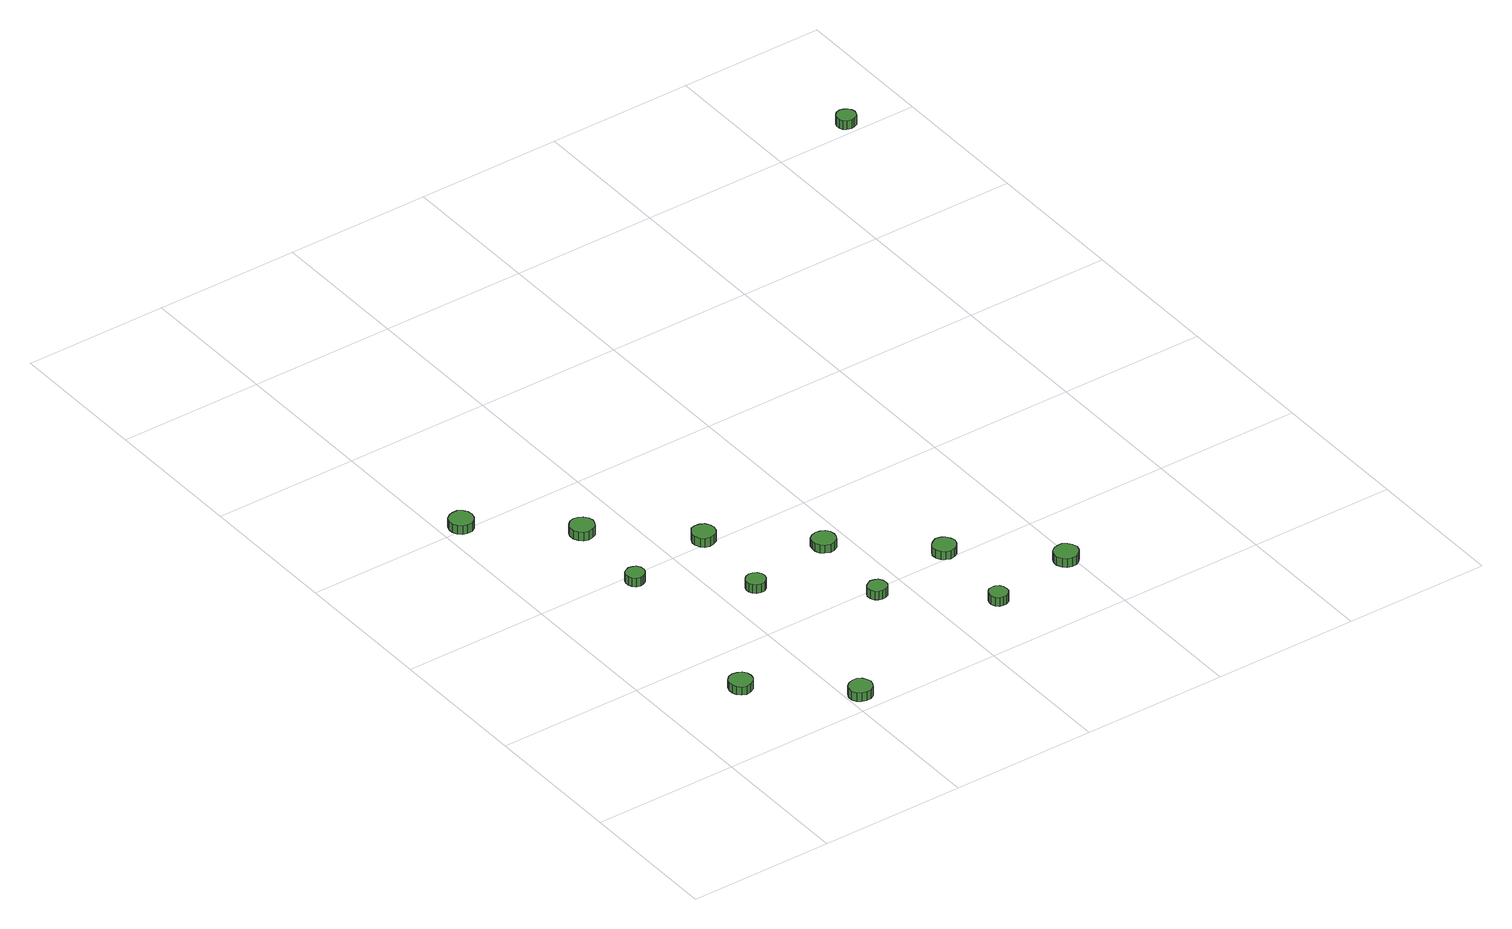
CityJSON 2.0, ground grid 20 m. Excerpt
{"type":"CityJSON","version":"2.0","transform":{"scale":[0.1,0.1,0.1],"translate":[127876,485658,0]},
"CityObjects":{
"tree1":{"type":"SolitaryVegetationObject","attributes":{"function":"something"},"geometry":[{"type":"MultiSurface","lod":"1","boundaries":[[[0,1,2,3,4,5,6,7,8,9,10,11,12,13,14]],[[15,16,17,18,19,20,21,22,23,24,25,26,27,28,29]],[[0,29,28,1]],[[1,28,27,2]],[[2,27,26,3]],[[3,26,25,4]],[[4,25,24,5]],[[5,24,23,6]],[[6,23,22,7]],[[7,22,21,8]],[[8,21,20,9]],[[9,20,19,10]],[[10,19,18,11]],[[11,18,17,12]],[[12,17,16,13]],[[13,16,15,14]],[[14,15,29,0]]]}]},
"tree2":{"type":"SolitaryVegetationObject","attributes":{"function":"something"},"geometry":[{"type":"MultiSurface","lod":"1","boundaries":[[[30,31,32,33,34,35,36,37,38,39,40,41,42,43,44]],[[45,46,47,48,49,50,51,52,53,54,55,56,57,58,59]],[[30,59,58,31]],[[31,58,57,32]],[[32,57,56,33]],[[33,56,55,34]],[[34,55,54,35]],[[35,54,53,36]],[[36,53,52,37]],[[37,52,51,38]],[[38,51,50,39]],[[39,50,49,40]],[[40,49,48,41]],[[41,48,47,42]],[[42,47,46,43]],[[43,46,45,44]],[[44,45,59,30]]]}]},
"tree3":{"type":"SolitaryVegetationObject","attributes":{"function":"something"},"geometry":[{"type":"MultiSurface","lod":"1","boundaries":[[[60,61,62,63,64,65,66,67,68,69,70,71,72,73,74]],[[75,76,77,78,79,80,81,82,83,84,85,86,87,88,89]],[[60,89,88,61]],[[61,88,87,62]],[[62,87,86,63]],[[63,86,85,64]],[[64,85,84,65]],[[65,84,83,66]],[[66,83,82,67]],[[67,82,81,68]],[[68,81,80,69]],[[69,80,79,70]],[[70,79,78,71]],[[71,78,77,72]],[[72,77,76,73]],[[73,76,75,74]],[[74,75,89,60]]]}]},
"tree4":{"type":"SolitaryVegetationObject","attributes":{"function":"something"},"geometry":[{"type":"MultiSurface","lod":"1","boundaries":[[[90,91,92,93,94,95,96,97,98,99,100,101,102,103,104]],[[105,106,107,108,109,110,111,112,113,114,115,116,117,118,119]],[[90,119,118,91]],[[91,118,117,92]],[[92,117,116,93]],[[93,116,115,94]],[[94,115,114,95]],[[95,114,113,96]],[[96,113,112,97]],[[97,112,111,98]],[[98,111,110,99]],[[99,110,109,100]],[[100,109,108,101]],[[101,108,107,102]],[[102,107,106,103]],[[103,106,105,104]],[[104,105,119,90]]]}]},
"tree5":{"type":"SolitaryVegetationObject","attributes":{"function":"something"},"geometry":[{"type":"MultiSurface","lod":"1","boundaries":[[[120,121,122,123,124,125,126,127,128,129,130,131,132,133,134]],[[135,136,137,138,139,140,141,142,143,144,145,146,147,148,149]],[[120,149,148,121]],[[121,148,147,122]],[[122,147,146,123]],[[123,146,145,124]],[[124,145,144,125]],[[125,144,143,126]],[[126,143,142,127]],[[127,142,141,128]],[[128,141,140,129]],[[129,140,139,130]],[[130,139,138,131]],[[131,138,137,132]],[[132,137,136,133]],[[133,136,135,134]],[[134,135,149,120]]]}]},
"tree6":{"type":"SolitaryVegetationObject","attributes":{"function":"something"},"geometry":[{"type":"MultiSurface","lod":"1","boundaries":[[[150,151,152,153,154,155,156,157,158,159,160,161,162,163,164]],[[165,166,167,168,169,170,171,172,173,174,175,176,177,178,179]],[[150,179,178,151]],[[151,178,177,152]],[[152,177,176,153]],[[153,176,175,154]],[[154,175,174,155]],[[155,174,173,156]],[[156,173,172,157]],[[157,172,171,158]],[[158,171,170,159]],[[159,170,169,160]],[[160,169,168,161]],[[161,168,167,162]],[[162,167,166,163]],[[163,166,165,164]],[[164,165,179,150]]]}]},
"tree7":{"type":"SolitaryVegetationObject","attributes":{"function":"something"},"geometry":[{"type":"MultiSurface","lod":"1","boundaries":[[[180,181,182,183,184,185,186,187,188,189,190,191,192,193,194]],[[195,196,197,198,199,200,201,202,203,204,205,206,207,208,209]],[[180,209,208,181]],[[181,208,207,182]],[[182,207,206,183]],[[183,206,205,184]],[[184,205,204,185]],[[185,204,203,186]],[[186,203,202,187]],[[187,202,201,188]],[[188,201,200,189]],[[189,200,199,190]],[[190,199,198,191]],[[191,198,197,192]],[[192,197,196,193]],[[193,196,195,194]],[[194,195,209,180]]]}]},
"tree8":{"type":"SolitaryVegetationObject","attributes":{"function":"something"},"geometry":[{"type":"MultiSurface","lod":"1","boundaries":[[[210,211,212,213,214,215,216,217,218,219,220,221,222,223,224]],[[225,226,227,228,229,230,231,232,233,234,235,236,237,238,239]],[[210,239,238,211]],[[211,238,237,212]],[[212,237,236,213]],[[213,236,235,214]],[[214,235,234,215]],[[215,234,233,216]],[[216,233,232,217]],[[217,232,231,218]],[[218,231,230,219]],[[219,230,229,220]],[[220,229,228,221]],[[221,228,227,222]],[[222,227,226,223]],[[223,226,225,224]],[[224,225,239,210]]]}]},
"tree9":{"type":"SolitaryVegetationObject","attributes":{"function":"something"},"geometry":[{"type":"MultiSurface","lod":"1","boundaries":[[[240,241,242,243,244,245,246,247,248,249,250,251,252,253,254]],[[255,256,257,258,259,260,261,262,263,264,265,266,267,268,269]],[[240,269,268,241]],[[241,268,267,242]],[[242,267,266,243]],[[243,266,265,244]],[[244,265,264,245]],[[245,264,263,246]],[[246,263,262,247]],[[247,262,261,248]],[[248,261,260,249]],[[249,260,259,250]],[[250,259,258,251]],[[251,258,257,252]],[[252,257,256,253]],[[253,256,255,254]],[[254,255,269,240]]]}]},
"tree10":{"type":"SolitaryVegetationObject","attributes":{"function":"something"},"geometry":[{"type":"MultiSurface","lod":"1","boundaries":[[[270,271,272,273,274,275,276,277,278,279,280,281,282,283,284]],[[285,286,287,288,289,290,291,292,293,294,295,296,297,298,299]],[[270,299,298,271]],[[271,298,297,272]],[[272,297,296,273]],[[273,296,295,274]],[[274,295,294,275]],[[275,294,293,276]],[[276,293,292,277]],[[277,292,291,278]],[[278,291,290,279]],[[279,290,289,280]],[[280,289,288,281]],[[281,288,287,282]],[[282,287,286,283]],[[283,286,285,284]],[[284,285,299,270]]]}]},
"tree11":{"type":"SolitaryVegetationObject","attributes":{"function":"something"},"geometry":[{"type":"MultiSurface","lod":"1","boundaries":[[[300,301,302,303,304,305,306,307,308,309,310,311,312,313,314]],[[315,316,317,318,319,320,321,322,323,324,325,326,327,328,329]],[[300,329,328,301]],[[301,328,327,302]],[[302,327,326,303]],[[303,326,325,304]],[[304,325,324,305]],[[305,324,323,306]],[[306,323,322,307]],[[307,322,321,308]],[[308,321,320,309]],[[309,320,319,310]],[[310,319,318,311]],[[311,318,317,312]],[[312,317,316,313]],[[313,316,315,314]],[[314,315,329,300]]]}]},
"tree12":{"type":"SolitaryVegetationObject","attributes":{"function":"something"},"geometry":[{"type":"MultiSurface","lod":"1","boundaries":[[[330,331,332,333,334,335,336,337,338,339,340,341,342,343,344]],[[345,346,347,348,349,350,351,352,353,354,355,356,357,358,359]],[[330,359,358,331]],[[331,358,357,332]],[[332,357,356,333]],[[333,356,355,334]],[[334,355,354,335]],[[335,354,353,336]],[[336,353,352,337]],[[337,352,351,338]],[[338,351,350,339]],[[339,350,349,340]],[[340,349,348,341]],[[341,348,347,342]],[[342,347,346,343]],[[343,346,345,344]],[[344,345,359,330]]]}]},
"tree13":{"type":"SolitaryVegetationObject","attributes":{"function":"something"},"geometry":[{"type":"MultiSurface","lod":"1","boundaries":[[[360,361,362,363,364,365,366,367,368,369,370,371,372,373,374]],[[375,376,377,378,379,380,381,382,383,384,385,386,387,388,389]],[[360,389,388,361]],[[361,388,387,362]],[[362,387,386,363]],[[363,386,385,364]],[[364,385,384,365]],[[365,384,383,366]],[[366,383,382,367]],[[367,382,381,368]],[[368,381,380,369]],[[369,380,379,370]],[[370,379,378,371]],[[371,378,377,372]],[[372,377,376,373]],[[373,376,375,374]],[[374,375,389,360]]]}]}
},
"vertices":[
[119,123,22],[118,130,22],[114,135,22],[108,138,22],[101,139,22],[95,137,22],[90,132,22],[88,126,22],[88,120,22],[90,114,22],[95,109,22],[101,107,22],[108,108,22],[114,111,22],[118,117,22],[118,117,10],[114,111,10],[108,108,10],[101,107,10],[95,109,10],[90,114,10],[88,120,10],[88,126,10],[90,132,10],[95,137,10],[101,139,10],[108,138,10],[114,135,10],[118,130,10],[119,123,10],
[40,602,22],[39,609,22],[35,614,22],[29,618,22],[22,618,22],[16,616,22],[11,612,22],[8,605,22],[8,599,22],[11,592,22],[16,588,22],[22,586,22],[29,586,22],[35,590,22],[39,595,22],[39,595,9],[35,590,9],[29,586,9],[22,586,9],[16,588,9],[11,592,9],[8,599,9],[8,605,9],[11,612,9],[16,616,9],[22,618,9],[29,618,9],[35,614,9],[39,609,9],[40,602,9],
[231,25,23],[229,31,23],[226,36,23],[220,40,23],[213,40,23],[207,38,23],[202,34,23],[199,28,23],[199,21,23],[202,15,23],[207,11,23],[213,9,23],[220,9,23],[226,13,23],[229,18,23],[229,18,10],[226,13,10],[220,9,10],[213,9,10],[207,11,10],[202,15,10],[199,21,10],[199,28,10],[202,34,10],[207,38,10],[213,40,10],[220,40,10],[226,36,10],[229,31,10],[231,25,10],
[143,382,23],[142,387,23],[139,392,23],[134,394,23],[129,395,23],[124,393,23],[120,390,23],[118,385,23],[118,380,23],[120,375,23],[124,371,23],[129,369,23],[134,370,23],[139,373,23],[142,377,23],[142,377,10],[139,373,10],[134,370,10],[129,369,10],[124,371,10],[120,375,10],[118,380,10],[118,385,10],[120,390,10],[124,393,10],[129,395,10],[134,394,10],[139,392,10],[142,387,10],[143,382,10],
[154,503,22],[152,510,22],[148,516,22],[142,519,22],[135,520,22],[129,518,22],[124,513,22],[121,507,22],[121,500,22],[124,494,22],[129,489,22],[135,487,22],[142,488,22],[148,491,22],[152,497,22],[152,497,9],[148,491,9],[142,488,9],[135,487,9],[129,489,9],[124,494,9],[121,500,9],[121,507,9],[124,513,9],[129,518,9],[135,520,9],[142,519,9],[148,516,9],[152,510,9],[154,503,9],
[256,284,23],[255,289,23],[252,293,23],[247,296,23],[242,297,23],[236,295,23],[232,291,23],[230,286,23],[230,281,23],[232,276,23],[236,272,23],[242,271,23],[247,271,23],[252,274,23],[255,278,23],[255,278,10],[252,274,10],[247,271,10],[242,271,10],[236,272,10],[232,276,10],[230,281,10],[230,286,10],[232,291,10],[236,295,10],[242,297,10],[247,296,10],[252,293,10],[255,289,10],[256,284,10],
[266,404,22],[265,410,22],[261,416,22],[255,419,22],[249,420,22],[242,418,22],[238,413,22],[235,407,22],[235,401,22],[238,394,22],[242,390,22],[249,388,22],[255,389,22],[261,392,22],[265,397,22],[265,397,9],[261,392,9],[255,389,9],[249,388,9],[242,390,9],[238,394,9],[235,401,9],[235,407,9],[238,413,9],[242,418,9],[249,420,9],[255,419,9],[261,416,9],[265,410,9],[266,404,9],
[369,184,23],[368,189,23],[365,194,23],[360,196,23],[355,197,23],[350,195,23],[346,192,23],[343,187,23],[343,181,23],[346,176,23],[350,173,23],[355,171,23],[360,172,23],[365,174,23],[368,179,23],[368,179,10],[365,174,10],[360,172,10],[355,171,10],[350,173,10],[346,176,10],[343,181,10],[343,187,10],[346,192,10],[350,195,10],[355,197,10],[360,196,10],[365,194,10],[368,189,10],[369,184,10],
[378,305,22],[377,312,22],[373,317,22],[367,320,22],[361,321,22],[354,319,22],[349,315,22],[347,309,22],[347,302,22],[349,296,22],[354,292,22],[361,289,22],[367,290,22],[373,293,22],[377,299,22],[377,299,10],[373,293,10],[367,290,10],[361,289,10],[354,292,10],[349,296,10],[347,302,10],[347,309,10],[349,315,10],[354,319,10],[361,321,10],[367,320,10],[373,317,10],[377,312,10],[378,305,10],
[482,85,23],[481,91,23],[478,95,23],[473,98,23],[468,98,23],[463,97,23],[459,93,23],[457,88,23],[457,83,23],[459,78,23],[463,74,23],[468,73,23],[473,73,23],[478,76,23],[481,80,23],[481,80,10],[478,76,10],[473,73,10],[468,73,10],[463,74,10],[459,78,10],[457,83,10],[457,88,10],[459,93,10],[463,97,10],[468,98,10],[473,98,10],[478,95,10],[481,91,10],[482,85,10],
[491,207,22],[489,213,22],[485,219,22],[480,222,22],[473,223,22],[467,220,22],[462,216,22],[459,210,22],[459,203,22],[462,197,22],[467,193,22],[473,191,22],[480,192,22],[485,195,22],[489,200,22],[489,200,10],[485,195,10],[480,192,10],[473,191,10],[467,193,10],[462,197,10],[459,203,10],[459,210,10],[462,216,10],[467,220,10],[473,223,10],[480,222,10],[485,219,10],[489,213,10],[491,207,10],
[605,107,22],[603,114,22],[599,119,22],[593,123,22],[586,123,22],[580,121,22],[575,117,22],[572,111,22],[572,104,22],[575,97,22],[580,93,22],[586,91,22],[593,91,22],[599,95,22],[603,100,22],[603,100,9],[599,95,9],[593,91,9],[586,91,9],[580,93,9],[575,97,9],[572,104,9],[572,111,9],[575,117,9],[580,121,9],[586,123,9],[593,123,9],[599,119,9],[603,114,9],[605,107,9],
[927,1019,17],[926,1024,17],[923,1028,17],[918,1031,17],[913,1032,17],[907,1030,17],[903,1026,17],[901,1021,17],[901,1016,17],[903,1011,17],[907,1008,17],[913,1006,17],[918,1007,17],[923,1009,17],[926,1014,17],[926,1014,4],[923,1009,4],[918,1007,4],[913,1006,4],[907,1008,4],[903,1011,4],[901,1016,4],[901,1021,4],[903,1026,4],[907,1030,4],[913,1032,4],[918,1031,4],[923,1028,4],[926,1024,4],[927,1019,4]
]}
